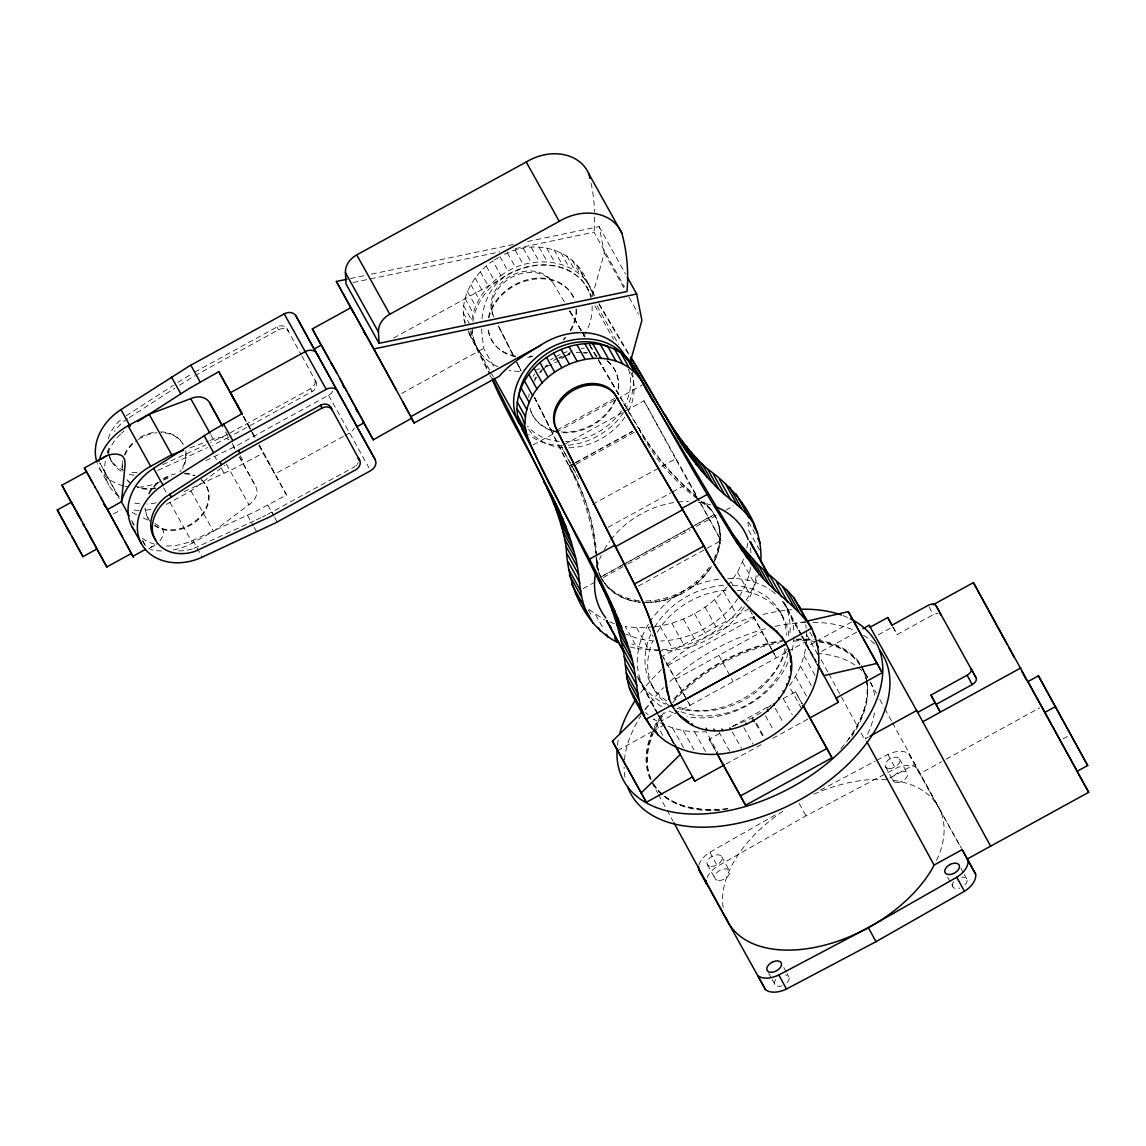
<?xml version="1.0" encoding="UTF-8"?>
<svg xmlns="http://www.w3.org/2000/svg" width="1146" height="1146" viewBox="0 0 1146 1146"><rect width="100%" height="100%" fill="white"/><g stroke="black" fill="none" stroke-linecap="round" stroke-linejoin="round"><path stroke-width="0.75" stroke-dasharray="5 3.75" d="M481.506 328.959L483.655 348.398L494.871 368.539M465.204 324.504C457.884 300.08 472.911 274.567 492.809 260.973L500.974 275.656C486.076 286.099 474.286 302.028 471.78 320.364L463.614 305.681M714.015 558.818C719.86 547.186 721.436 533.248 717.253 520.814C723.083 534.365 720.318 550.366 713.414 563.015M801.555 708.529L789.107 686.168C801.956 668.662 809.434 646.387 805.738 624.627M481.993 318.789C483.583 302.258 491.161 285.168 505.673 276.129A62.615 50.066 -29.1 0 1 591.15 298.103M746.834 548.06L747.88 542.803M592.31 296.27L604.357 252.879L599.129 226.579L527.318 241.577M727.868 585.95L737.523 572.241L743.582 559.047M746.318 600.203L754.999 584.403L758.595 573.945M936.454 860.374L938.03 857.237A119.9 71.997 -28.6 0 0 895.398 780.641L891.889 780.311M645.843 600.948C671.843 600.891 697.556 586.652 711.064 564.376M646.559 602.595A64.978 51.957 -29.1 0 0 675.553 596.593C690.293 590.133 703.544 579.69 711.852 565.766A64.821 51.828 -29.1 0 1 690.336 588.328M654.982 626.704C682.644 623.052 708.844 608.641 726.779 587.268M662.359 649.71C694.218 646.903 724.372 629.885 743.582 604.386M159.939 540.84L163.391 535.368L163.692 531.515L161.901 527.977L154.123 523.006M645.141 708.987L651.429 702.785L655.67 710.391M148.708 548.891L157.446 543.433M767.175 708.085L772.719 703.787M166.256 504.34A53.289 42.617 -29.1 0 0 169.923 502.464L190.938 490.918L224.988 465.219M173.375 549.922A53.289 42.617 -29.1 0 0 192.485 543.003L213.5 531.458L248.983 504.684A16.044 12.835 -29.1 0 0 255.701 486.405L239.786 457.211M127.736 418.577L123.639 421.513A37.474 29.968 -29.1 0 0 114.528 431.397M126.175 415.783L173.361 385.328M129.212 417.631L174.908 388.122M177.845 382.42L191.797 373.84M179.406 385.228L194.935 375.716M494.227 260.099L498.496 257.449M500.974 275.656C529.882 253.18 581.223 257.148 594.244 295.682M733.111 726.177L752.492 717.84L763.007 711.322M698.96 865.072A20.256 12.162 -28.6 0 1 709.89 852.237L778.148 813.331M707.125 877.592A20.256 12.162 -28.6 0 1 717.539 866.261L805.967 815.866L895.499 768.508A20.872 12.534 -28.6 0 1 916.514 767.92L961.222 848.155M194.791 372.106L276.917 326.982A7.993 6.389 -29.1 0 1 286.987 328.744L288.534 331.538A7.993 6.389 -29.1 0 0 278.478 329.776L196.338 374.9M393.622 338.013L502.994 277.948M230.002 432.987L310.58 388.723A7.993 6.389 -29.1 0 0 314.52 379.254L316.081 382.062A7.993 6.389 -29.1 0 1 312.127 391.517L230.002 436.626M332.813 391.158A9.326 7.463 -29.1 0 1 328.587 395.241L235.159 446.553L203.573 461.695M113.468 513.952L121.247 509.684M184.005 491.777L234.371 468.442L263.179 453.071L286.529 495.015L256.016 511.202L192.9 540.368A51.498 41.184 -29.1 0 1 164.422 545.868M401.687 393.436L483.655 348.398M343.356 436.411L274.854 474.043L259.497 445.866M344.917 435.552L349.587 432.987A9.326 7.463 -29.1 0 0 354.329 427.902M267.319 514.525L354.143 467.009A7.993 6.389 -29.1 0 0 355.031 466.451M555.466 430.882L552.343 432.601L570.035 467.611A348.226 262.319 -29.1 0 1 597.224 562.442L598.556 571.023M557.028 430.022L614.886 398.249M533.076 445.006L618.554 398.063M644.568 383.767L620.115 397.204L638.394 428.246M564.19 444.634L643.98 400.814L697.183 496.705M573.988 474.773L569.19 466.078L632.463 431.326M569.261 466.221L573.888 463.672M575.435 462.826L632.535 431.455M574.662 465.075L570.035 467.611L569.19 466.078M576.209 464.23L634.855 432.013M592.683 504.355L675.596 458.815L698.788 500.473M608.154 527.275L670.725 492.909M672.287 492.049L689.491 482.595M620.989 565.952L600.733 577.083C608.297 591.737 624.069 600.905 640.328 602.037M622.55 565.093L714.488 514.597L718.026 522.218M583.056 588.629L593.743 582.755M598.728 572.542L601.378 578.558L626.447 564.792M627.865 564.004L690.336 529.696M696.439 526.343L718.198 514.382M725.876 510.171L733.555 505.945M638.207 586.136L721.106 540.597L698.043 498.266M749.083 608.669L662.675 656.128L686.526 699.203L663.534 657.661M667.774 665.482L754.183 618.023L772.934 651.73M675.667 679.134L762.076 631.675L771.315 648.622M786.228 652.446L661.328 721.049L674.206 744.169M787.789 651.587L804.965 642.147L816.611 663.076M617.551 750.573L651.372 731.993M652.905 731.148L663.663 725.232L637.348 677.057M814.978 642.118L807.3 646.344L801.541 635.858M816.525 641.273L851.879 621.848M856.735 632.119L817.771 653.521A119.098 71.51 -28.6 0 1 868.038 678.174M878.237 634.884L891.373 627.664M892.834 626.876L897.117 634.555L933.317 614.671A6.661 3.997 -28.6 0 1 938.015 613.425M709.116 739.256L715.906 751.504L709.116 739.256L723.011 731.621M732.265 726.535L770.843 705.349M783.191 698.559L795.525 691.783L802.315 704.045M726.02 764.01L763.523 743.41M772.776 738.325L808.259 718.829M868.353 737.079L865.23 738.798A119.098 71.51 -28.6 0 0 874.47 712.654M889.74 778.077L914.694 764.368L919.794 773.722L941.597 761.761M946.267 759.182L1039.68 707.87M1063.044 738.869L1069.046 735.574M820.307 790.196L875.286 761.13M876.848 760.299L887.849 754.483A20.872 12.534 -28.6 0 1 908.864 753.882L961.308 848.126M226.994 434.592L210.649 442.585M228.555 437.385L212.211 445.393M154.81 545.539L146.96 548.562M265.7 515.342L262.434 516.961M504.426 254.398C536.156 237.838 577.14 249.384 588.614 285.354M643.422 602.381C657.661 602.982 671.771 599.043 684.219 592.253L683.446 590.863M260.801 517.748L255.873 520.098M254.226 520.871L193.703 548.461M162.775 464.631L205.793 444.834M157.962 470.361L207.354 447.628M163.434 480.174L171.456 476.478M189.978 447.914L208.286 441.067M209.947 440.451L213.271 439.205A16.044 12.835 -29.1 0 1 229.057 439.82M805.366 621.519L795.052 623.897L800.982 634.54M350.404 278.535L364.428 275.613M371.433 274.152L513.308 244.513M353.025 282.518L368.74 279.237M370.487 278.879L499.713 251.876M515.428 248.596L594 232.18L624.427 286.829M659.007 649.94L637.749 648.808L625.301 626.432L636.574 627.693L653.292 626.919M662.675 735.317L653.549 718.914C669.006 729.1 687.887 732.853 706.194 731.707L717.811 752.578M886.617 779.796L882.893 779.438A119.9 71.997 -28.6 0 0 813.918 794.135M604.458 582.755C613.583 594.316 628.194 600.26 642.648 600.977M630.099 646.946L637.749 648.808M609.615 621.877L614.585 623.839M143.279 517.963L148.536 520.37M136.603 514.726L128.81 510.686M588.944 609.5L604.63 619.914M706.409 504.369L703.415 502.02L711.723 510.629L706.409 504.369L707.254 505.902M645.585 712.597L648.235 714.703M965.061 884.841A7.993 4.799 -28.6 0 0 966.866 879.24L966.107 878.237A7.993 4.799 -28.6 0 0 961.58 877.277M947.556 877.177L953.415 887.548A7.993 4.799 -28.6 0 0 959.861 888.05M787.073 982.623A7.993 4.799 -28.6 0 0 788.935 977.008L788.176 976.005A7.993 4.799 -28.6 0 0 785.454 974.974M772.146 979.586L775.441 985.274A7.993 4.799 -28.6 0 0 781.859 985.818M710.864 509.096L715.276 515.986L714.416 514.454L600.662 576.954L605.231 584.159M580.449 270.685L594.516 295.954M599.029 303.575L629.799 355.461M599.057 304.521L628.996 355.016M697.728 498.266A441.912 332.884 -29.1 0 1 639.482 429.464L599.544 361.692M564.376 301.842L551.613 280.627A34.179 27.332 -29.1 0 0 510.529 276.071A34.179 27.332 -29.1 0 0 492.207 313.259L494.298 317.958M569.806 311.067L581.566 331.065M582.483 332.598L585.191 337.225M589.717 344.903L619.585 395.671M569.677 310.924L583.257 334.002M589.588 344.774L598.642 360.145M569.634 310.953L581.351 330.979M582.254 332.512L584.961 337.139M589.459 344.831L618.324 394.124M753.409 616.333L762.076 631.675M599.129 226.579L625.587 274.095M604.357 252.879L624.842 289.666M629.111 297.33L638.494 314.19M748.61 521.96L756.073 535.383M809.893 632.076L812.385 636.546M759.569 549.994L748.768 530.612L747.937 522.161M806.741 634.769L818.359 655.641M784.065 602.538L787.488 608.698M801.828 636.059L816.224 661.93M806.197 645.184L817.814 666.07M780.469 612.551L783.191 617.45M804.105 655.727L816.554 678.088M742.551 562.041L754.999 584.403M800.51 666.184L811.311 685.566M590.892 289.838L594.158 295.711M576.767 265.084L584.933 279.767M572.198 260.113L580.363 274.796M585.835 285.683L591.852 296.499M597.009 305.753L618.482 344.344M718.986 527.461L719.774 528.865M594.803 305.738L613.568 339.46M566.812 255.845L574.977 270.528M719.674 534.437L720.462 535.827M560.695 252.364L568.86 267.032M699.633 502.02L721.106 540.597M737.523 572.241L749.971 594.602M795.482 676.384L807.93 698.759M719.301 541.6L720.075 542.989M553.962 249.713L562.127 264.397M717.869 548.834L718.642 550.223M773.794 653.263L776.358 657.861L772.146 650.154M546.714 247.951L554.879 262.635M731.134 582.025L732.795 585.004M715.405 556.011L716.178 557.414M539.093 247.106L547.258 261.789M639.482 429.464L638.623 427.931L642.834 434.921A441.912 332.884 -29.1 0 0 696.868 496.734M723.498 591.207L735.947 613.568M783.133 698.329L792.258 714.732M531.214 247.192L539.394 261.875M707.555 569.748L708.343 571.138M523.221 248.209L531.4 262.892M702.312 576.051L703.1 577.455M714.76 599.645L727.209 622.006M775.212 708.257L783.506 723.169M515.256 250.129L523.421 264.812M696.31 581.853L697.083 583.242M705.048 607.179L717.496 629.541M765.499 715.792L773.794 730.704M507.434 252.937L515.614 267.62M689.634 587.024L690.422 588.428M499.914 256.575L508.079 271.244M694.533 613.683L706.982 636.059M752.492 717.84L754.985 722.309M755.816 723.799L763.293 737.222M674.736 595.075L675.51 596.464M683.403 619.069L695.851 641.431M743.854 727.681L752.994 744.083M486.248 266.073L494.413 280.741M666.814 597.911L667.588 599.315M480.332 271.774L488.497 286.443M658.735 599.859L659.509 601.263M671.843 623.209L684.291 645.585M732.294 731.836L741.433 748.238M475.175 277.977L483.34 292.66M650.627 600.891L651.401 602.295M470.848 284.595L479.028 299.264M575.664 472.582L561.067 446.353L575.593 472.997M660.053 626.06L672.501 648.421M718.843 731.692L729.63 751.088M467.453 291.499L475.619 306.168M634.913 600.117L635.701 601.521M465.018 298.562L473.198 313.245M648.235 627.564L653.206 636.503M627.578 598.341L628.352 599.73M463.242 312.729L470.591 325.937M620.745 595.662L621.533 597.052M636.574 627.693L649.023 650.054M694.548 731.836L706.165 752.707M463.915 319.591L465.548 322.527M470.447 331.337L476.521 346.937L490.187 374.011M614.557 592.124L615.33 593.528M468.084 330.535L473.799 340.806M596.192 557.5A348.226 262.319 -29.1 0 1 596.364 560.924L597.224 562.442M478.742 350.518L490.76 372.121M491.62 373.668L493.339 376.748M476.521 346.937L468.342 332.254L489.227 373.61M596.364 560.924L597.381 566.296M609.085 587.798L609.873 589.202M683.274 730.589L694.061 749.971M650.885 683.732L653.607 688.631M672.559 727.982L684.176 748.854M637.391 675.982L643.851 687.586M656.515 711.91L674.292 743.869M662.589 724.071L674.22 744.943M595.591 614.757L603.885 629.67M588.442 609.944L590.935 614.414M328.587 395.241L368.912 467.711M276.917 326.982L278.478 329.776M310.58 388.723L312.127 391.517M272.017 512.119L273.579 514.912M240.259 455.707L244.499 463.328M267.849 505.271L273.779 515.944M274.639 517.476L277.174 522.046M234.873 448.988L233.139 445.866A16.044 12.835 -29.1 0 1 234.4 450.478M239.213 456.781L255.701 486.405M210.678 434.535L213.271 439.205M226.407 464.144L248.983 504.684M214.803 456.523L216.508 459.575M221.593 468.728L224.143 473.298M247.479 515.242L253.424 525.914M254.269 527.447L256.819 532.016M190.938 490.918L213.5 531.458M163.62 487.752L166.156 492.322M192.9 540.368L202.24 557.142M169.923 502.464L192.485 543.003M148.407 518.78L148.02 518.092A33.306 26.63 -29.1 0 1 145.041 508.036M110.174 458.687L111.735 461.48M118.855 497.12L99.759 462.812L119.299 498.668M132.205 522.06L133.939 525.183M99.444 468.227L108.784 485.016M929.062 606.879L933.317 614.671M892.863 626.762L897.117 634.555M867.88 677.615L861.935 666.7A119.9 71.997 -28.6 0 0 818.903 640.328M870.43 682.285L876.375 693.201M879.784 699.432L884.024 707.24M884.884 708.787L891.674 721.264M892.533 722.825L938.431 807.013M908.864 753.882L916.514 767.92M960.921 868.324L963.471 872.994M964.316 874.556L966.866 879.24M899.524 759.024L907.174 773.049M887.849 754.483L895.499 768.508M885.514 766.717L893.164 780.741M821.166 659.752L827.971 672.229M828.816 673.791L857.724 726.793M861.119 733.025L865.373 740.817M801.584 634.698L784.451 603.283A81.939 65.523 -29.1 0 1 789.651 635.758M802.444 636.274L816.138 661.414M809.448 649.753L816.797 663.219M782.689 601.306L800.768 634.368M643.98 400.814L675.596 458.815M795.525 691.783L802.243 704.117M749.928 610.231L754.183 618.023M756.532 723.226L764.081 737.093M718.871 655.412L733.154 681.598M799.177 803.389L805.967 815.866M576.452 474.573L579.017 479.272M657.962 713.6L639.969 680.595A81.939 65.523 -29.1 0 0 665.267 704.074M658.807 715.161L674.235 743.453M665.826 728.655L673.977 743.611M783.835 967.654L786.385 972.338M787.23 973.899L788.935 977.008M721.736 856.678L729.386 870.702M709.89 852.237L717.539 866.261M768.737 973.341L771.287 978.025M707.383 864.557L715.032 878.595M651.745 782.159L657.689 793.075M658.549 794.622L666.198 808.661M667.044 810.222L673.003 821.123M286.987 328.744L301.169 354.773M301.899 356.034L316.081 382.062M243.869 416.757L251.547 430.839M252.392 432.414L254.956 437.099M259.225 444.935L286.529 495.015M243.281 416.141L250.115 428.661M250.96 430.223L255.229 438.044M243.554 417.072L251.246 431.168M252.091 432.73L254.656 437.428M258.924 445.25L263.179 453.071M232.237 443.373L234.758 447.986M225.59 432.028L228.942 438.187M131.661 520.513L134.225 525.212M520.871 370.301L516.832 362.351L520.771 370.359M534.58 397.375L553.117 434.005L534.609 397.576M498.324 325.908L513.637 356.177M516.86 362.537L520.9 370.502M490.03 375.2L491.634 378.381M534.408 397.461L569.72 467.783A441.912 332.884 -29.1 0 1 595.977 554.148M598.943 572.599L601.507 578.486M598.413 571.08L596.88 562.543A441.912 332.884 -29.1 0 0 596.364 557.5M596.536 564.763L598.083 571.066M471.751 330.836L472.095 334.274M201.639 480.145A33.306 26.63 -29.1 0 1 197.757 520.04A33.306 26.63 -29.1 0 1 152.876 524.166M150.413 521.645A33.306 26.63 -29.1 0 1 145.442 508.724M148.98 494.055A33.306 26.63 -29.1 0 1 160.111 481.549M163.763 479.186A33.306 26.63 -29.1 0 1 171.699 475.662M184.119 473.814A33.306 26.63 -29.1 0 1 194.347 475.791M185.738 453.644A33.306 26.63 -29.1 0 1 180.037 471.794M155.34 487.795A33.306 26.63 -29.1 0 1 135.672 486.105M129.541 482.222A33.306 26.63 -29.1 0 1 127.063 479.701M122.55 470.333A33.306 26.63 -29.1 0 1 122.536 460.663M124.47 454.518A33.306 26.63 -29.1 0 1 133.409 442.342M140.428 437.256A33.306 26.63 -29.1 0 1 156.658 432.013M160.784 431.87A33.306 26.63 -29.1 0 1 182.773 443.588L183.159 444.29A33.306 26.63 -29.1 0 0 161.171 432.572M185.666 450.793A33.306 26.63 -29.1 0 1 182.572 469.015M155.727 488.497A33.306 26.63 -29.1 0 1 137.219 487.279M129.928 482.924A33.306 26.63 -29.1 0 1 127.464 480.403M122.479 467.496A33.306 26.63 -29.1 0 1 122.923 461.365M124.857 455.22A33.306 26.63 -29.1 0 1 137.162 440.322M138.351 439.491A33.306 26.63 -29.1 0 1 157.045 432.715M201.252 479.443A33.306 26.63 -29.1 0 1 198.917 517.863A33.306 26.63 -29.1 0 1 155.369 525.613M148.593 493.353A33.306 26.63 -29.1 0 1 158.578 481.721M163.377 478.484A33.306 26.63 -29.1 0 1 175.453 473.871M185.079 473.169A33.306 26.63 -29.1 0 1 195.107 475.576M154.524 544.164A51.498 41.184 -29.1 0 1 142.333 538.362M358.211 462.64A7.993 6.389 -29.1 0 1 357.237 464.331M356.592 465.104A7.993 6.389 -29.1 0 1 355.862 465.82M192.256 548.934A37.474 29.968 -29.1 0 1 176.198 550.667M134.182 475.175A37.474 29.968 -29.1 0 1 126.103 473.398M121.318 471.178A37.474 29.968 -29.1 0 1 109.214 454.504M109.013 453.257A37.474 29.968 -29.1 0 1 108.856 446.854M136.933 472.553A37.474 29.968 -29.1 0 1 128.481 471.722M124.556 470.591A37.474 29.968 -29.1 0 1 109.099 456.466M108.655 455.306A37.474 29.968 -29.1 0 1 107.294 449.203M108.268 438.803A37.474 29.968 -29.1 0 1 122.078 418.72M156.143 502.85A51.498 41.184 -29.1 0 1 147.046 503.996M139.626 503.81A51.498 41.184 -29.1 0 1 131.188 502.22M118.983 496.419A51.498 41.184 -29.1 0 1 105.704 459.489M107.824 452.77A51.498 41.184 -29.1 0 1 120.43 434.248M121.562 433.174A51.498 41.184 -29.1 0 1 123.926 431.097M160.225 481.649A51.498 41.184 -29.1 0 1 137.706 487.222M128.839 486.878A51.498 41.184 -29.1 0 1 124.585 486.133M123.209 485.818A51.498 41.184 -29.1 0 1 97.367 463.586M150.814 509.383A53.289 42.617 -29.1 0 1 142.964 510.342M139.067 510.414A53.289 42.617 -29.1 0 1 131.518 509.755M161.643 550.954A53.289 42.617 -29.1 0 1 150.455 549.564M591.078 183.159A238.21 190.494 -29.1 0 1 594.53 212.225M594.616 217.181A238.21 190.494 -29.1 0 1 594 232.18M632.191 371.834A62.615 50.066 -29.1 0 1 625.96 408.707M623.524 412.632A62.615 50.066 -29.1 0 1 566.855 445.336M562.199 445.493A62.615 50.066 -29.1 0 1 528.736 434.449M472.868 321.539A62.615 50.066 -29.1 0 1 528.979 266.373A62.615 50.066 -29.1 0 1 590.519 296.155M592.124 306.039A62.615 50.066 -29.1 0 1 586.824 330.592M586.165 331.953A62.615 50.066 -29.1 0 1 583.128 337.253M572.04 350.59A62.615 50.066 -29.1 0 1 567.141 354.83M565.866 355.833A62.615 50.066 -29.1 0 1 560.494 359.558M559.105 360.417A62.615 50.066 -29.1 0 1 553.36 363.583M551.885 364.285A62.615 50.066 -29.1 0 1 545.854 366.82M539.694 368.811A62.615 50.066 -29.1 0 1 536.572 369.599M519.425 371.39A62.615 50.066 -29.1 0 1 508.982 370.23M497.708 366.634A62.615 50.066 -29.1 0 1 472.424 326.739M607.051 360.56A46.871 37.474 -29.1 0 1 617.536 392.233M615.044 400.011A46.871 37.474 -29.1 0 1 560.766 431.899M553.948 430.724A46.871 37.474 -29.1 0 1 530.054 409.022M528.779 397.361A46.871 37.474 -29.1 0 1 529.18 393.895M534.566 379.326A46.871 37.474 -29.1 0 1 536.099 376.891M539.637 372.206A46.871 37.474 -29.1 0 1 543.763 367.866M544.88 366.849A46.871 37.474 -29.1 0 1 547.186 364.886M553.446 360.517A46.871 37.474 -29.1 0 1 557.486 358.283M558.861 357.624A46.871 37.474 -29.1 0 1 561.655 356.392M567.399 354.401A46.871 37.474 -29.1 0 1 570.321 353.641M576.18 352.624A46.871 37.474 -29.1 0 1 581.996 352.295M583.429 352.309A46.871 37.474 -29.1 0 1 587.669 352.639M607.437 361.262A46.871 37.474 -29.1 0 1 617.923 392.935M615.961 399.424A46.871 37.474 -29.1 0 1 559.764 432.443M558.389 432.257A46.871 37.474 -29.1 0 1 529.996 408.119M534.251 381.274A46.871 37.474 -29.1 0 1 536.486 377.593M540.038 372.908A46.871 37.474 -29.1 0 1 542.029 370.688M544.149 368.568A46.871 37.474 -29.1 0 1 547.587 365.588M559.248 358.311A46.871 37.474 -29.1 0 1 563.474 356.535M564.906 356.019A46.871 37.474 -29.1 0 1 570.708 354.343M583.83 353.011A46.871 37.474 -29.1 0 1 586.666 353.183M576.452 309.621A46.198 36.944 -29.1 0 1 570.694 330.779M565.68 337.798A46.198 36.944 -29.1 0 1 563.717 339.99M532.561 356.678A46.198 36.944 -29.1 0 1 525.355 357.409M515.628 356.664A46.198 36.944 -29.1 0 1 488.21 328.243M488.898 318.058A46.198 36.944 -29.1 0 1 529.123 280.097A46.198 36.944 -29.1 0 1 574.046 298.461M576.066 308.919A46.198 36.944 -29.1 0 1 569.562 331.294M565.293 337.096A46.198 36.944 -29.1 0 1 563.331 339.288M532.174 355.991A46.198 36.944 -29.1 0 1 529.28 356.406M515.242 355.976A46.198 36.944 -29.1 0 1 487.824 327.541M488.511 317.37A46.198 36.944 -29.1 0 1 528.736 279.395A46.198 36.944 -29.1 0 1 573.645 297.774M701.237 501.805A348.226 262.319 -29.1 0 0 704.002 503.796L711.594 510.729L715.133 516.072A64.821 51.828 -29.1 0 1 714.775 560.208M697.169 498.754A348.226 262.319 -29.1 0 1 651.644 450.75M649.839 448.029A348.226 262.319 -29.1 0 1 639.167 429.635M492.981 314.649A34.179 27.332 -29.1 0 1 511.317 277.475A34.179 27.332 -29.1 0 1 552.386 282.031M640.256 602.28A64.978 51.957 -29.1 0 1 601.378 578.558M573.143 473.241A348.226 262.319 -29.1 0 1 595.834 552.415M704.26 503.552A441.912 332.884 -29.1 0 1 701.624 501.461M630.816 372.464A58.618 46.871 -29.1 0 1 628.022 411.844M624.885 417.072A58.618 46.871 -29.1 0 1 568.917 447.814M562.829 447.642A58.618 46.871 -29.1 0 1 527.461 427.487M532.962 376.389A58.618 46.871 -29.1 0 1 534.767 374.069M550.395 359.944A58.618 46.871 -29.1 0 1 552.988 358.297M555.638 356.764A58.618 46.871 -29.1 0 1 561.139 354.042M562.543 353.441A58.618 46.871 -29.1 0 1 568.258 351.321M581.409 348.441A58.618 46.871 -29.1 0 1 584.331 348.169M628.452 369.026A58.618 46.871 -29.1 0 1 624.513 405.555M621.376 410.784A58.618 46.871 -29.1 0 1 565.422 441.525M559.334 441.353A58.618 46.871 -29.1 0 1 527.547 426.183M952.655 886.531A7.993 4.799 -28.6 0 1 954.475 880.93M774.696 984.256A7.993 4.799 -28.6 0 1 776.544 978.641M723.155 907.474A119.9 71.997 -28.6 0 1 784.91 809.907M863.353 669.493A119.9 71.997 -28.6 0 1 866.419 678.504M866.748 680.079A119.9 71.997 -28.6 0 1 848.599 739.199M727.567 808.804A119.9 71.997 -28.6 0 1 722.352 809.348M718.929 809.592A119.9 71.997 -28.6 0 1 664.394 796.47M661.815 794.407A119.9 71.997 -28.6 0 1 653.378 784.838M650.326 779.352A119.9 71.997 -28.6 0 1 652.146 731.936M654.337 727.151A119.9 71.997 -28.6 0 1 662.144 713.8M673.963 698.816A119.9 71.997 -28.6 0 1 782.603 640.528M796.441 639.182A119.9 71.997 -28.6 0 1 814.319 639.712M870.287 682.042A119.098 71.51 -28.6 0 1 874.942 698M861.577 667.316A119.299 71.625 -28.6 0 1 866.032 679.048M866.362 680.624A119.299 71.625 -28.6 0 1 845.161 743.525M844.072 744.886A119.299 71.625 -28.6 0 1 840.648 748.911M727.896 808.689A119.299 71.625 -28.6 0 1 721.006 809.363M719.301 809.477A119.299 71.625 -28.6 0 1 665.038 796.427M662.474 794.364A119.299 71.625 -28.6 0 1 652.461 782.188M651.043 779.395A119.299 71.625 -28.6 0 1 652.203 733.784M652.862 732.208A119.299 71.625 -28.6 0 1 663.763 712.798M674.564 699.261A119.299 71.625 -28.6 0 1 782.646 641.273M796.413 639.926A119.299 71.625 -28.6 0 1 813.545 640.385M818.76 641.087A119.299 71.625 -28.6 0 1 859.958 664.637M786.457 649.424A81.939 65.523 -29.1 0 1 676.928 708.343M756.202 575.636A81.939 65.523 -29.1 0 1 747.736 601.22M744.298 606.965A81.939 65.523 -29.1 0 1 661.156 650.756M659.494 650.699A81.939 65.523 -29.1 0 1 631.818 643.966M782.775 601.521A81.939 65.523 -29.1 0 1 794.02 633.709M794.006 636.703A81.939 65.523 -29.1 0 1 792.13 650.355M787.99 662.417A81.939 65.523 -29.1 0 1 687.07 716.708M673.39 712.898A81.939 65.523 -29.1 0 1 669.164 711.064M661.328 706.595A81.939 65.523 -29.1 0 1 648.794 623.653M649.696 622.221A81.939 65.523 -29.1 0 1 721.006 578.902M727.796 578.429A81.939 65.523 -29.1 0 1 770.012 589.689M771.473 590.691A81.939 65.523 -29.1 0 1 776.916 595.146M750.358 548.046A81.939 65.523 -29.1 0 1 751.16 555.051M750.544 567.37A81.939 65.523 -29.1 0 1 738.855 597.166M737.909 598.584A81.939 65.523 -29.1 0 1 660.741 640.972M654.037 640.915A81.939 65.523 -29.1 0 1 626.361 634.182M596.808 567.528A81.939 65.523 -29.1 0 1 601.235 555.495M604.271 549.636A81.939 65.523 -29.1 0 1 609.801 541.156M610.832 539.795A81.939 65.523 -29.1 0 1 688.374 501.504M698.272 502.192A81.939 65.523 -29.1 0 1 710.749 504.942M737.179 590.305A73.917 59.119 -29.1 0 1 789.021 638.408M787.818 653.105A73.917 59.119 -29.1 0 1 679.463 711.15M669.364 705.778A73.917 59.119 -29.1 0 1 652.575 641.502M657.26 632.22A73.917 59.119 -29.1 0 1 729.343 590.133M732.666 585.305A73.917 59.119 -29.1 0 1 786.357 635.128M785.096 648.206A73.917 59.119 -29.1 0 1 678.303 706.867M666.643 700.879A73.917 59.119 -29.1 0 1 653.779 628.638M654.538 627.335A73.917 59.119 -29.1 0 1 726.621 585.248M862.823 669.622A119.299 71.625 -28.6 0 1 866.863 681.569M867.15 683.159A119.299 71.625 -28.6 0 1 851.736 736.248M719.817 810.408A119.299 71.625 -28.6 0 1 662.99 795.31M661.772 794.221A119.299 71.625 -28.6 0 1 652.976 783.119M650.914 778.908A119.299 71.625 -28.6 0 1 653.363 733.154M655.555 728.398A119.299 71.625 -28.6 0 1 665.239 712.368M672.731 702.856A119.299 71.625 -28.6 0 1 779.638 642.763M793.533 641.072A119.299 71.625 -28.6 0 1 817.556 641.76M819.275 642.018A119.299 71.625 -28.6 0 1 859.586 664.279M617.465 745.187A143.88 86.394 -28.6 0 1 618.496 738.783M640.757 692.614A143.88 86.394 -28.6 0 1 661.5 669.636M666.442 665.138A143.88 86.394 -28.6 0 1 754.584 616.72M762.778 614.514A143.88 86.394 -28.6 0 1 791.671 609.715M842.854 615.545A143.88 86.394 -28.6 0 1 848.871 618.066M624.985 777.146A143.88 86.394 -28.6 0 1 624.097 766.961M624.427 759.855A143.88 86.394 -28.6 0 1 640.843 715.892M644.797 709.961A143.88 86.394 -28.6 0 1 663.563 687.686M669.937 681.512A143.88 86.394 -28.6 0 1 766.459 628.495M775.111 626.404A143.88 86.394 -28.6 0 1 805.896 622.393M813.001 622.307A143.88 86.394 -28.6 0 1 854.544 630.501M863.683 635.357A143.88 86.394 -28.6 0 1 874.312 643.808M689.949 705.334L687.385 700.736L689.949 705.334M145.227 545.453L141.746 539.207L145.256 545.453M513.609 355.976L498.295 325.722L513.537 356.019M889.21 768.551A7.993 4.799 -28.6 0 0 899.882 760.242A7.993 4.799 -28.6 0 0 888.451 759.812A7.993 4.799 -28.6 0 0 889.21 768.551M711.179 866.448A8.194 4.913 -28.6 0 0 722.109 857.924A8.194 4.913 -28.6 0 0 710.391 857.495A8.194 4.913 -28.6 0 0 711.179 866.448M718.829 880.472A8.194 4.913 -28.6 0 0 729.758 871.948A8.194 4.913 -28.6 0 0 718.041 871.519A8.194 4.913 -28.6 0 0 718.829 880.472M896.86 782.589A7.993 4.799 -28.6 0 0 907.532 774.266A7.993 4.799 -28.6 0 0 896.1 773.851A7.993 4.799 -28.6 0 0 896.86 782.589"/><path stroke-width="1.5" d="M516.932 409.194C516.602 356.377 593.929 320.078 630.458 361.549C671.112 429.378 707.168 500.458 752.564 565.322C768.794 589.617 795.868 603.928 811.64 628.252C847.052 704.575 743.625 779.38 675.051 746.433C654.051 737.351 643.278 716.193 633.38 696.969C626.203 684.606 626.361 670.195 624.226 656.5C619.943 629.813 611.276 603.813 598.456 580.005L522.032 428.719L517.605 416.041L516.932 409.194C525.985 419.035 524.51 432.185 530.197 443.387C560.308 514.124 606.95 578.042 629.899 651.802C637.634 673.819 635.056 698.372 645.828 719.33L671.785 705.077C712.497 775.197 838.442 686.64 773.507 628.653A348.226 293.104 -29.2 0 1 703.171 544.637L614.242 393.164A34.179 27.332 -29.1 0 0 573.172 388.609A34.179 27.332 -29.1 0 0 554.85 425.782L638.494 592.196A441.912 371.963 -29.2 0 1 667.072 688.646L669.551 699.776L666.37 687.385A441.912 371.963 -29.2 0 0 633.724 582.784M525.097 423.862C524.08 368.582 610.259 331.982 642.304 381.819M760.772 561.669C763.465 523.55 737.036 490.116 707.497 468.929C673.218 438.316 654.91 395.041 630.701 356.993M790.539 665.941L791.127 670.911M630.314 362.05L641.903 320.321L636.675 294.021L627.292 277.16M698.659 866.548A20.256 12.162 -28.6 0 0 698.673 869.341L765.456 989.614A20.872 12.534 -28.6 0 0 786.471 989.027L876.002 941.683L964.431 891.273A20.256 12.162 -28.6 0 0 975.647 874.169L962.167 849.644L934.076 865.072L932.4 868.396A119.9 71.997 -28.6 0 1 821.854 945.865A119.9 71.997 -28.6 0 1 726.177 918.233M692.456 776.959L646.33 802.3L612.451 741.218L642.62 711.465M646.33 802.3L641.23 792.946L680.223 754.512L675.137 745.387M100.862 459.417C106.693 454.633 115.76 451.968 122.55 456.122L124.613 459.517L125.158 464.488L121.433 501.762L129.126 515.872M330.549 407.031L359.658 460.348A7.993 6.389 -29.1 0 1 355.704 469.803L270.499 516.502L195.264 551.255A37.474 29.968 -29.1 0 1 155.297 539.766A37.474 29.968 -29.1 0 1 167.201 499.799L236.936 454.919L322.04 408.062A7.993 6.389 -29.1 0 1 332.111 409.824L330.549 407.031A7.993 6.389 -29.1 0 0 320.493 405.269L235.374 452.126L165.654 497.006A37.474 29.968 -29.1 0 0 155.77 540.081M362.91 421.384L373.267 439.82L411.557 418.276L414.107 423.003L499.183 376.275C511.202 362.251 527.833 353.369 543.204 343.585A62.615 50.066 -29.1 0 1 625.945 357.796M96.823 461.967A51.498 41.184 -29.1 0 1 120.946 409.623L189.162 366.133L284.208 313.861A9.326 7.463 -29.1 0 1 295.954 315.924L375.2 459.704A9.326 7.463 -29.1 0 1 370.602 470.734L275.498 522.92L202.24 557.142A51.498 41.184 -29.1 0 1 141.459 543.72L132.119 526.945M137.706 421.599L188.775 388.752L218.814 371.691L242.164 413.634L212.125 430.695L153.621 468.342A51.498 41.184 -29.1 0 0 134.899 531.214M141.459 543.72A51.498 41.184 -29.1 0 1 162.961 485.116L231.177 441.625L326.223 389.354A9.326 7.463 -29.1 0 1 337.97 391.416M765.456 989.614L757.807 975.59A20.872 12.534 -28.6 0 0 778.822 974.988L868.353 927.644L956.781 877.249A20.256 12.162 -28.6 0 0 967.998 860.13M356.75 254.885L526.229 161.987A47.029 37.603 -29.1 0 1 588.815 173.805L621.834 233.139A238.21 190.494 -29.1 0 1 627.034 291.514L379.068 343.327L346.035 283.979L345.419 272.705A19.754 15.8 -29.1 0 1 356.75 254.885L389.783 314.219A19.754 15.8 -29.1 0 0 378.452 332.039L379.068 343.327M98.9 461.265A53.289 42.617 -29.1 0 1 128.094 425.768L149.123 414.222L190.709 398.665A16.044 12.835 -29.1 0 1 209.675 402.833L222.696 426.226M321.324 345.648L312.328 328.902L350.862 307.73L396.502 390.313M92.998 483.34L84.389 467.94L105.847 456.18M70.78 501.619L61.941 485.216L86.466 471.751M329.532 359.901L321.224 345.089L314.219 348.943L346.207 406.816M389.783 314.219L559.248 221.336A47.029 37.603 -29.1 0 1 621.834 233.139M70.164 533.606L57.3 509.956L71.31 502.263L84.331 525.556M131.059 553.117L133.437 557.271L107.48 509.555L121.433 501.762A53.289 42.617 -29.1 0 1 150.67 466.307L171.685 454.761L183.331 450.407M57.3 509.956L82.956 556.655L96.966 548.963L85.778 528.363M356.936 426.684L363.941 422.831L348.055 393.536M96.479 548.433L106.836 566.941L131.36 553.475L124.742 541.141M132.95 556.268L145.399 549.421M414.107 423.003L410.855 416.628L540.525 345.39M588.843 559.492L614.743 545.267L634.426 584.03L703.959 546.026L708.214 553.933A348.226 293.104 -29.2 0 0 774.209 629.899L782.346 637.835L786.256 643.837L672.573 706.466L671.785 705.077L672.573 706.466L786.256 643.837L785.554 642.577L811.64 628.252L793.763 597.596L787.001 590.247L758.365 565.021L742.25 546.785L732.609 533.835L644.582 386.302L634.125 367.135M707.942 494.069L681.985 508.337L682.758 509.726L615.517 546.671L556.927 430.481M862.967 628.696L869.198 625.272L917.688 712.411L935.193 702.785L940.293 712.139L930.924 695.106L967.124 675.223A6.661 3.997 -28.6 0 0 971.006 668.519L976.106 677.873A6.661 3.997 -28.6 0 1 972.223 684.577L936.024 704.461M976.106 677.873L935.995 605.604A6.661 3.997 -28.6 0 0 928.217 605.317L892.018 625.2L887.735 617.522L870.229 627.134L869.198 625.272M933.116 604.744L973.412 582.612L1088.7 792.287L967.267 858.999L962.167 849.644M836.079 698.072L882.205 672.731L848.312 611.649L807.085 621.132M692.213 776.53L694.791 781.157L724.458 764.855M810.322 717.697L838.414 702.254L817.857 664.551M826.882 748.467L831.982 757.821L745.573 805.28L740.474 795.926L826.882 748.467L803.16 705.578M869.914 736.219L916.671 710.534L990.617 846.178M922.788 721.765L1020.871 667.889M1038.419 675.825L1027.919 681.598L1077.168 771.272L1087.669 765.499L1038.419 675.825L1087.669 765.499M1045.037 712.339L1055.538 706.566M877.105 663.376L823.845 675.624L817.915 664.966M354.014 313.789L336.394 281.472L346.909 279.266M336.394 281.472L373.94 348.914L636.675 294.021M492.451 379.971C515.901 435.623 555.466 485.947 566.11 546.585C567.685 583.586 582.727 624.226 617.078 642.29L614.585 637.821M676.298 712.153L675.524 710.764L680.165 715.806L688.746 721.923M630.816 358.082L674.378 431.526C684.792 450.392 697.799 467.812 712.855 483.24C725.561 497.851 744.198 506.718 753.681 524.094M703.171 544.637L703.873 545.883L615.015 394.553A34.179 27.332 -29.1 0 0 573.945 390.012A34.179 27.332 -29.1 0 0 555.624 427.186L557.701 431.884M575.421 592.811L580.85 601.091M633.38 696.969L638.823 705.234M312.328 328.902L334.36 368.625M363.941 422.831L363.225 421.642M61.941 485.216L81.395 520.227M96.966 548.963L96.536 548.246M84.389 467.94L95.19 487.322M781.644 636.574L782.346 637.835M776.83 631.217L777.532 632.477M773.507 628.653L774.209 629.899M666.37 687.385L667.072 688.646M666.929 691.539L667.631 692.8M1076.624 770.585L1088.7 792.287M930.924 695.106L935.193 702.785M882.205 672.731L848.312 611.649M966.952 858.54L975.647 874.169M736.061 493.94L748.238 515.829M793.763 597.596L805.939 619.485M747.736 515.27L749.398 518.25M753.552 525.699L757.692 533.162M813.173 632.836L815.666 637.305M729.558 487.05L741.476 508.466M787.001 590.247L798.92 611.663M757.735 538.362L760.228 542.846M816.525 644.009L818.187 646.989M725.504 483.97L737.293 505.142M782.804 586.924L794.593 608.111M719.301 479.128L730.876 499.943M776.401 581.724L787.975 602.524M713.299 474.115L724.673 494.556M770.184 576.338L781.558 596.765M753.022 547.831A81.939 65.523 -29.1 0 0 750.143 541.6L769.009 575.507M835.849 697.642L838.414 702.254M707.497 468.929L718.657 488.984M764.167 570.765L775.341 590.82M701.896 463.557L712.855 483.24M758.365 565.021L769.324 584.704M696.524 458.028L707.268 477.323M752.779 559.105L763.523 578.415M691.353 452.341L701.882 471.25M747.407 553.031L757.936 571.94M686.411 446.482L696.725 465.004M742.25 546.785L752.564 565.322M681.698 440.465L691.797 458.601M737.322 540.382L747.407 558.532M526.229 161.987L559.248 221.336M677.214 434.291L687.099 452.054M732.609 533.835L742.493 551.584M672.946 427.988L682.615 445.35M728.14 527.131L737.795 544.493M665.138 414.938L678.375 438.503M719.889 513.308L733.34 537.259M644.582 386.302L652.747 400.985M630.458 361.549L638.623 376.217M785.554 642.577L786.328 643.98M625.888 356.564L634.053 371.247M789.078 650.183L788.305 648.794L790.812 656.816M620.502 352.295L628.667 366.978M614.385 348.814L622.55 363.497M607.638 346.164L615.817 360.847M788.921 676.742L789.694 678.131M831.982 757.821L803.088 705.65M600.404 344.416L608.569 359.085M786.457 683.904L787.23 685.294M592.783 343.571L600.948 358.24M783.005 690.895L783.792 692.299M617.064 397.461L617.837 398.851M584.904 343.657L593.069 358.326M778.635 697.599L779.409 698.988M576.911 344.66L585.076 359.343M773.407 703.888L774.18 705.291M568.946 346.593L577.111 361.262M767.405 709.675L768.192 711.064M561.125 349.401L569.29 364.07M553.604 353.025L561.769 367.708M752.521 719.932L753.309 721.335M546.499 357.437L554.664 372.106M745.96 723.097L746.748 724.501M539.924 362.523L548.103 377.206M534.022 368.224L542.187 382.907M729.93 727.911L730.704 729.3M528.85 374.441L537.03 389.11M721.808 728.942L722.582 730.331M524.539 381.045L532.704 395.728M713.8 729.028L714.574 730.417M521.144 387.95L529.309 402.633M706.051 728.168L706.838 729.572M518.708 395.026L526.888 409.695M745.573 805.28L716.68 753.108M517.304 402.146L525.47 416.815M691.855 723.685L692.628 725.089M517.605 416.041L525.77 430.724M685.637 720.146L686.425 721.55M519.31 422.588L527.489 437.271M494.198 378.295L519.969 424.607M522.032 428.719L530.197 443.387M680.165 715.806L680.939 717.21M543.705 481.649C556.555 503.28 567.356 526.286 573.645 550.725C580.807 571.754 577.656 595.175 587.869 615.187M598.456 580.005L607.681 596.593M547.186 488.397L556.627 505.386M602.151 587.153L611.606 604.143M550.424 495.287L560.093 512.649M605.604 594.43L615.273 611.806M553.418 502.292L563.302 520.055M608.812 601.836L618.697 619.585M556.168 509.411L566.267 527.561M611.778 609.343L621.877 627.478M558.661 516.645L568.975 535.182M614.5 616.963L624.814 635.486M560.91 523.994L571.439 542.903M616.949 624.685L627.478 643.608M562.901 531.429L573.645 550.725M619.155 632.506L629.899 651.802M564.634 538.964L575.593 558.646M621.103 640.428L632.062 660.11M566.11 546.585L577.283 566.64M622.794 648.421L633.967 668.49M611.219 627.664A81.939 65.523 -29.1 0 1 606.506 620.487L623.668 651.315M567.342 554.292L578.716 574.733M624.226 656.5L635.6 676.942M568.301 562.07L579.876 582.884M625.401 664.666L636.975 685.48M606.377 634.153L608.039 637.133M569.003 569.934L580.793 591.107M626.318 672.888L638.093 694.075M569.404 575.02L581.323 596.436M626.833 678.217L638.752 699.633M598.398 627.836L600.06 630.816M655.541 730.489L658.033 734.973M571.668 584.231L583.844 606.119M629.369 687.901L641.545 709.789M583.343 605.561L593.299 623.467M640.485 708.228L644.625 715.677M646.287 718.657L651.272 727.61M612.451 741.218L641.23 792.946M345.419 272.705L378.452 332.039M356.707 426.484L375.2 459.704M284.208 313.861L326.223 389.354M359.658 460.348L358.096 457.541A7.993 6.389 -29.1 0 1 358.727 459.99M320.493 405.269L322.04 408.062M238.354 450.378L239.915 453.186M190.795 365.173L200.135 381.962M223.47 423.891L232.81 440.666M190.709 398.665L209.804 432.973M219.874 461.709L221.436 464.502M171.456 377.02L180.796 393.794M204.131 435.738L213.471 452.512M149.123 414.222L171.685 454.761M169.751 494.069L171.298 496.863M120.946 409.623L130.286 426.398M153.621 468.342L162.961 485.116M128.094 425.768L150.67 466.307M716.751 753.037L740.474 795.926M355.632 408.019L357.724 411.801M331.065 362.48L336.996 373.424M355.976 408.821L358.111 412.703M95.032 486.993L97.797 491.992M97.639 491.72L103.04 501.533M90.262 537.159L91.651 539.68M334.833 369.313L342.711 383.652M339.732 378.395L346.694 390.901M343.342 385.729L344.731 388.265M342.883 385.07L344.473 387.964M100.762 497.335L107.036 508.738M105.919 506.761L122.536 537.073M84.102 525.312L106.836 566.941M82.985 523.937L84.46 526.601M345.304 388.537L373.267 439.82M103.885 503.853L105.332 506.475M77.255 513.465L79.26 516.946M71.768 536.056L82.956 556.655M973.412 582.612L1007.32 644.811M1009.024 647.92L1014.11 657.26M1021.731 671.255L1026.83 680.581M935.995 605.604L941.095 614.958A6.661 3.997 -28.6 0 0 940.393 614.17M967.124 675.223L972.223 684.577M887.735 617.522L891.989 625.315M956.781 877.249L964.431 891.273M866.935 741.906L934.076 865.072M750.143 541.6L768.98 576.166M868.353 927.644L876.002 941.683M675.094 745.015L694.791 781.157M606.506 620.487L623.639 651.916M778.822 974.988L786.471 989.027M673.848 822.685L728.24 922.458M698.673 869.341L706.323 883.38A20.256 12.162 -28.6 0 1 706.308 880.586M373.94 348.914L410.855 416.628M363.683 331.509L365.345 334.56M330.406 362.107L331.953 364.958M346.98 408.234L356.735 426.283M318.66 356.778L316.969 353.67A9.326 7.463 -29.1 0 0 305.223 351.607L230.489 392.663L242.436 414.565M295.954 315.924L313.718 348.513M218.814 371.691L241.849 413.95M209.675 402.833L221.407 424.349M103.555 503.209L105.26 506.331M402.819 401.902L411.801 418.648M72.298 504.154L71.31 502.263M492.608 378.782L552.931 498.238M668.849 698.516L672.487 706.323M799.192 605.876L803.217 614.944M741.233 501.733L743.912 507.778M790.21 657.159L790.726 662.374M588.815 173.805A238.21 190.494 -29.1 0 1 590.018 178.461M521.845 427.3A62.615 50.066 -29.1 0 1 544.966 350.948A62.615 50.066 -29.1 0 1 627.077 359.787M518.866 395.499A58.618 46.871 -29.1 0 1 607.853 346.622M715.161 506.503A81.939 65.523 -29.1 0 1 748.166 539.651M605.776 617.88A81.939 65.523 -29.1 0 1 595.462 573.616M879.627 650.026A143.88 86.394 -28.6 0 1 797.845 800.882A143.88 86.394 -28.6 0 1 627.535 786.672M850.303 618.768A143.88 86.394 -28.6 0 1 793.061 786.485A143.88 86.394 -28.6 0 1 617.135 748.553M619.657 733.898A143.88 86.394 -28.6 0 1 635.629 699.834M800.538 609.242A143.88 86.394 -28.6 0 1 841.293 614.972M950.106 864.485L948.344 865.574A7.993 4.799 -28.6 0 0 945.006 872.507L945.765 873.51A7.993 4.799 -28.6 0 0 954.117 873.223L955.893 872.135A7.993 4.799 -28.6 0 0 959.216 865.201L958.457 864.199A7.993 4.799 -28.6 0 0 950.106 864.485M772.203 962.21L770.427 963.299A7.993 4.799 -28.6 0 0 767.046 970.232L767.791 971.249A7.993 4.799 -28.6 0 0 776.129 970.991L777.905 969.903A7.993 4.799 -28.6 0 0 781.286 962.984L780.526 961.967A7.993 4.799 -28.6 0 0 772.203 962.21"/></g></svg>
